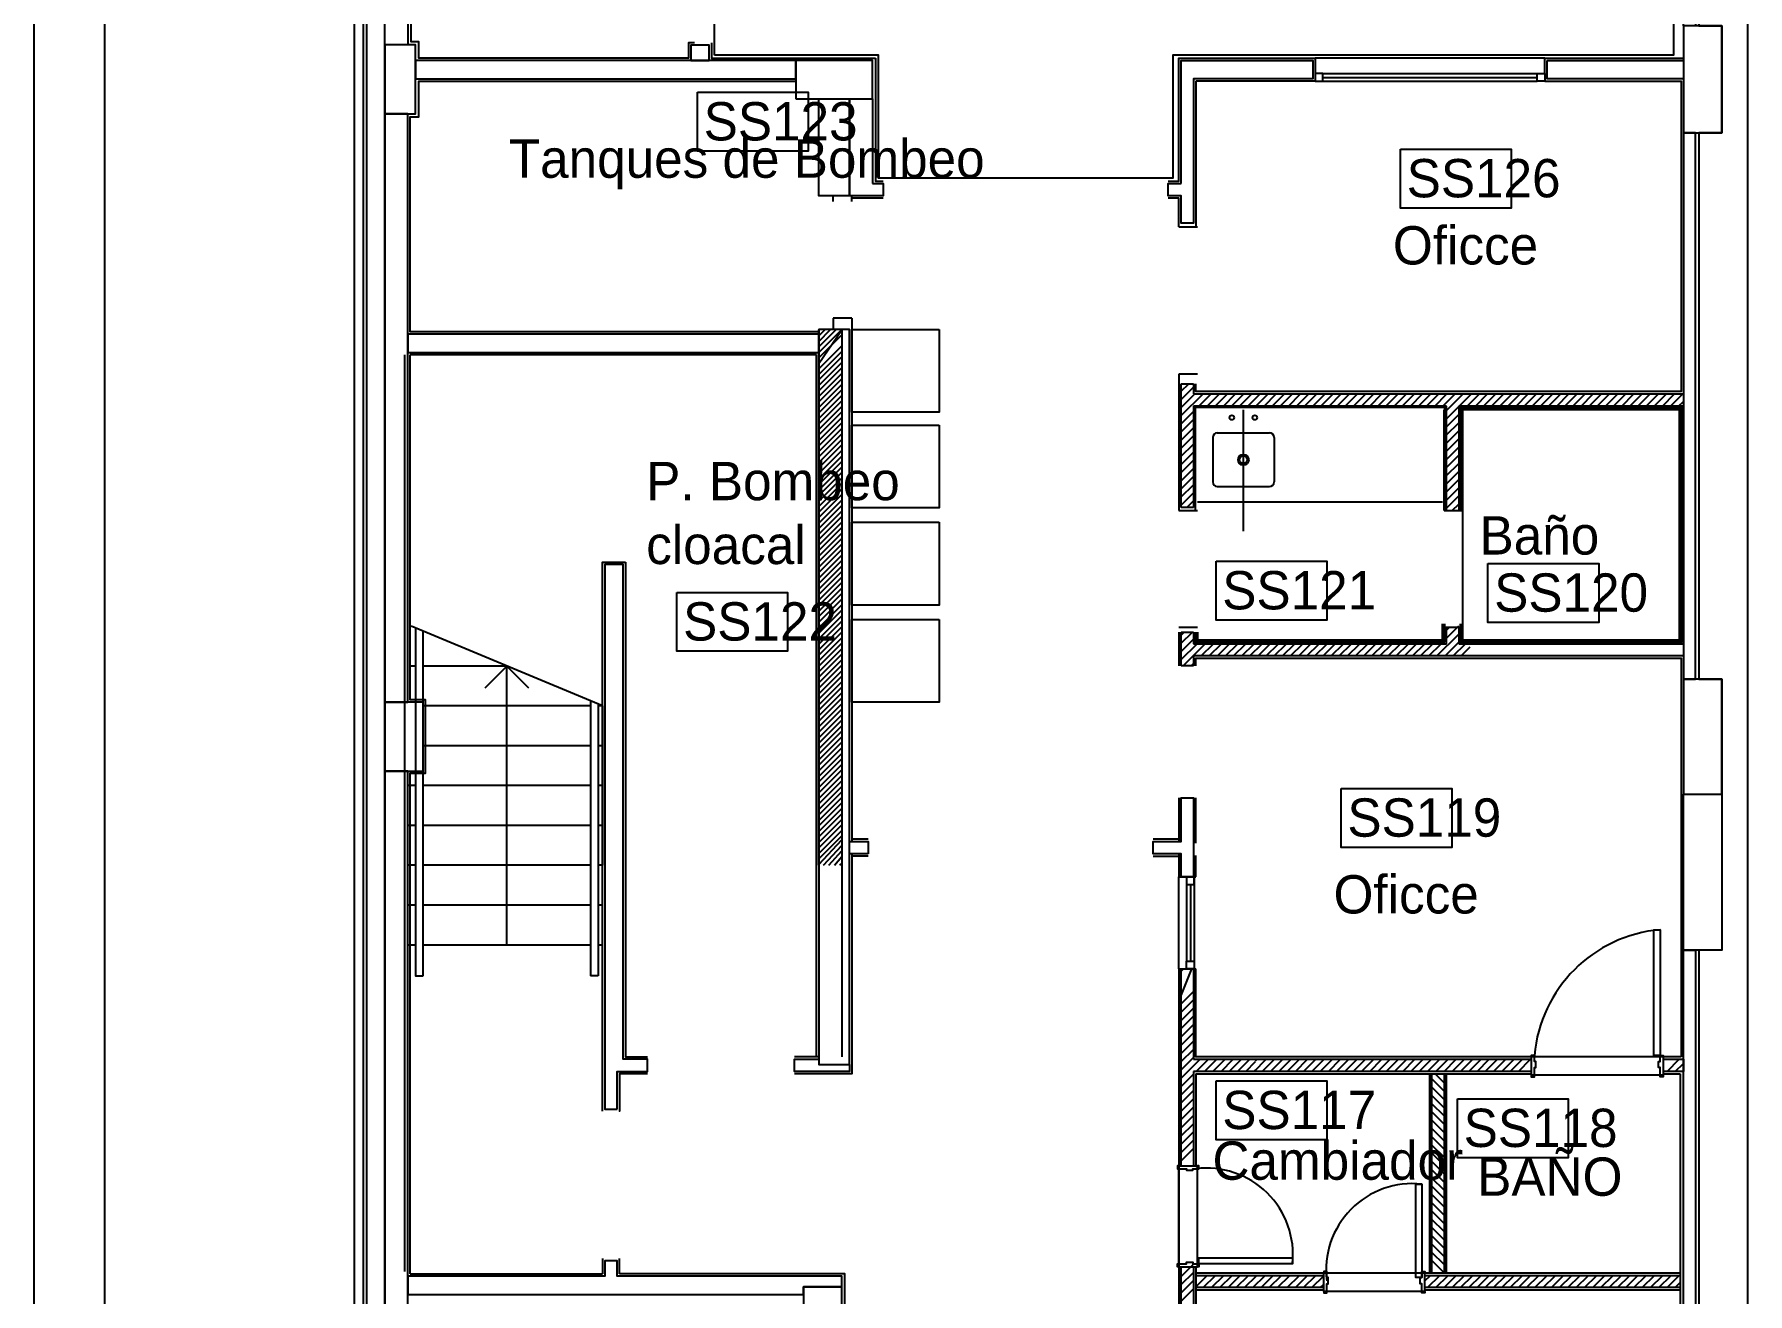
# Model space of a CAD drawing. Header units: millimetres. Extents: x 1473.7 to 1568.7, y 1808.4 to 1881.8.
# Drawn here: x 1477.13 to 1488.31, y 1865.73 to 1873.95 of the extents above; entities that cross this region are included whole.
import ezdxf

# ---------------------------------------------------------------- set-up
doc = ezdxf.new("R2010")
doc.units = ezdxf.units.MM
for name, color, linetype in [('0-COTAS AC', 3, 'CONTINUOUS'), ('0000-TEXTO', 7, 'CONTINUOUS'), ('10-CARP-HOJA-PUER', 4, 'CONTINUOUS'), ('10-CARP-MARC', 2, 'CONTINUOUS'), ('10-CARP-SLIA', 14, 'CONTINUOUS'), ('10-M-A-300', 7, 'CONTINUOUS'), ('AR - AZOTADO HIDROFUGO', 185, 'CONTINUOUS'), ('AR - CARPINTERIA 1', 1, 'CONTINUOUS'), ('AR - EQUIPA FIJO', 9, 'CONTINUOUS'), ('AR - EQUIPA MOVIL', 8, 'CONTINUOUS'), ('AR - HATCH LADRILLO HUECO', 8, 'CONTINUOUS'), ('AR - INST. SANITARIA', 2, 'CONTINUOUS'), ('AR - LADRILLO VISTO', 3, 'CONTINUOUS'), ('AR - REVESTIMIENTO', 21, 'CONTINUOUS'), ('AR - REVOQUE', 8, 'CONTINUOUS'), ('AR - TABIQUE LADRILLO HUECO', 4, 'CONTINUOUS'), ('AR - VISTA 1', 8, 'CONTINUOUS'), ('ES-COLUMNAS', 5, 'CONTINUOUS'), ('ES-TABIQUES', 5, 'CONTINUOUS'), ('ESTRUCTURA', 3, 'CONTINUOUS'), ('MURO', 7, 'CONTINUOUS'), ('TEXTO', 7, 'CONTINUOUS')]:
    doc.layers.add(name, color=color, linetype=linetype)

msp = doc.modelspace()

# ---------------------------------------------------------------- linework, layer by layer
at = {"layer": '0-COTAS AC', "color": 4}
msp.add_lwpolyline([(1485.021413, 1870.70411), (1485.021413, 1871.494133)], dxfattribs=at)
at = {"layer": '10-CARP-HOJA-PUER', "linetype": 'CONTINUOUS'}
for points in [[(1487.739893, 1867.283436), (1487.699893, 1867.283436), (1487.699893, 1868.103436), (1487.739893, 1868.103436), (1487.739893, 1867.283436)], [(1486.185468, 1865.833436), (1486.145468, 1865.833436), (1486.145468, 1866.443436), (1486.185468, 1866.443436), (1486.185468, 1865.833436)], [(1484.731413, 1865.923507), (1484.731413, 1865.963507), (1485.341413, 1865.963507), (1485.341413, 1865.923507), (1484.731413, 1865.923507)]]:
    msp.add_lwpolyline(points, dxfattribs=at)
at = {"layer": '10-CARP-MARC', "linetype": 'CONTINUOUS'}
for points in [[(1486.899893, 1867.153436), (1486.899893, 1867.143436), (1486.919893, 1867.143436), (1486.919893, 1867.203436), (1486.929893, 1867.203436), (1486.929893, 1867.243436), (1486.919893, 1867.243436), (1486.919893, 1867.283436), (1486.899893, 1867.283436), (1486.899893, 1867.273436)], [(1487.759893, 1867.153436), (1487.759893, 1867.143436), (1487.739893, 1867.143436), (1487.739893, 1867.203436), (1487.729893, 1867.203436), (1487.729893, 1867.243436), (1487.739893, 1867.243436), (1487.739893, 1867.283436), (1487.759893, 1867.283436), (1487.759893, 1867.273436)], [(1484.601413, 1866.563507), (1484.591413, 1866.563507), (1484.591413, 1866.543507), (1484.651413, 1866.543507), (1484.651413, 1866.533507), (1484.691413, 1866.533507), (1484.691413, 1866.543507), (1484.731413, 1866.543507), (1484.731413, 1866.563507), (1484.721413, 1866.563507)], [(1484.601413, 1865.903507), (1484.591413, 1865.903507), (1484.591413, 1865.923507), (1484.651413, 1865.923507), (1484.651413, 1865.933507), (1484.691413, 1865.933507), (1484.691413, 1865.923507), (1484.731413, 1865.923507), (1484.731413, 1865.903507), (1484.721413, 1865.903507)], [(1485.545468, 1865.743436), (1485.545468, 1865.733436), (1485.565468, 1865.733436), (1485.565468, 1865.793436), (1485.575468, 1865.793436), (1485.575468, 1865.833436), (1485.565468, 1865.833436), (1485.565468, 1865.873436), (1485.545468, 1865.873436), (1485.545468, 1865.863436)], [(1486.205468, 1865.743436), (1486.205468, 1865.733436), (1486.185468, 1865.733436), (1486.185468, 1865.793436), (1486.175468, 1865.793436), (1486.175468, 1865.833436), (1486.185468, 1865.833436), (1486.185468, 1865.873436), (1486.205468, 1865.873436), (1486.205468, 1865.863436)]]:
    msp.add_lwpolyline(points, dxfattribs=at)
at = {"layer": '10-CARP-SLIA', "linetype": 'CONTINUOUS'}
for p, q in [((1487.759893, 1867.273436), (1486.899893, 1867.273436)), ((1487.759893, 1867.153436), (1486.899893, 1867.153436)), ((1484.601413, 1865.903507), (1484.601413, 1866.563507)), ((1484.721413, 1865.903507), (1484.721413, 1866.563507)), ((1486.205468, 1865.863436), (1485.545468, 1865.863436)), ((1486.205468, 1865.743436), (1485.545468, 1865.743436))]:
    msp.add_line(p, q, dxfattribs=at)
for centre, radius, start, end in [((1487.818986, 1867.204342), 0.902566, 95.027376, 174.972624), ((1484.781516, 1865.98466), 0.563226, 353.766721, 97.149992), ((1486.124315, 1865.883539), 0.563226, 83.766721, 187.149992)]:
    msp.add_arc(centre, radius, start, end, dxfattribs=at)
at = {"layer": '10-M-A-300', "linetype": 'CONTINUOUS'}
msp.add_line((1482.401558, 1868.523436), (1482.401558, 1867.273436), dxfattribs=at)
at = {"layer": 'AR - AZOTADO HIDROFUGO', "linetype": 'CONTINUOUS'}
for points in [[(1486.336413, 1870.83775), (1486.336413, 1871.509133), (1484.706413, 1871.509133), (1484.706413, 1870.83775)], [(1486.501413, 1869.979133), (1487.881559, 1869.979133), (1487.881559, 1871.509133), (1486.436413, 1871.509133), (1486.436413, 1870.83775)], [(1486.336413, 1869.979133), (1486.336413, 1870.09775)], [(1486.436413, 1870.09775), (1486.436413, 1869.979133), (1486.501413, 1869.979133)]]:
    msp.add_lwpolyline(points, dxfattribs=at)
at = {"layer": 'AR - CARPINTERIA 1', "linetype": 'CONTINUOUS'}
for points in [[(1485.488986, 1873.638528), (1485.538986, 1873.638528), (1485.538986, 1873.688528), (1485.488986, 1873.688528)], [(1486.988986, 1873.638528), (1486.938986, 1873.638528), (1486.938986, 1873.688528), (1486.988986, 1873.688528)], [(1484.651413, 1868.448087), (1484.651413, 1868.398087), (1484.701413, 1868.398087), (1484.701413, 1868.448087)], [(1484.651413, 1867.848087), (1484.651413, 1867.898087), (1484.701413, 1867.898087), (1484.701413, 1867.848087)]]:
    msp.add_lwpolyline(points, close=True, dxfattribs=at)
for points in [[(1485.538986, 1873.688528), (1486.938986, 1873.688528)], [(1485.538986, 1873.663528), (1486.938986, 1873.663528)], [(1485.538986, 1873.638528), (1486.938986, 1873.638528)], [(1484.651413, 1868.448087), (1484.651413, 1867.898087)], [(1484.676413, 1868.398087), (1484.676413, 1867.898087)], [(1484.701413, 1868.448087), (1484.701413, 1867.898087)]]:
    msp.add_lwpolyline(points, dxfattribs=at)
at = {"layer": 'AR - EQUIPA FIJO'}
for centre, start, end in [((1485.191413, 1871.314133), 0, 90), ((1484.851413, 1871.024133), 180, 270)]:
    msp.add_arc(centre, 0.03, start, end, dxfattribs=at)
at = {"layer": 'AR - EQUIPA MOVIL'}
for points in [[(1483.037506, 1872.01996), (1483.037506, 1871.478887), (1482.466559, 1871.478887), (1482.466559, 1872.01996)], [(1483.037506, 1871.39561), (1483.037506, 1870.854537), (1482.466559, 1870.854537), (1482.466559, 1871.39561)], [(1483.037506, 1870.761788), (1483.037506, 1870.220715), (1482.466559, 1870.220715), (1482.466559, 1870.761788)], [(1483.037506, 1870.127963), (1483.037506, 1869.58689), (1482.466559, 1869.58689), (1482.466559, 1870.127963)]]:
    msp.add_lwpolyline(points, close=True, dxfattribs=at)
at = {"layer": 'AR - HATCH LADRILLO HUECO', "linetype": 'CONTINUOUS'}
for p, q in [((1484.616413, 1871.615955), (1484.664591, 1871.664133)), ((1484.616413, 1871.562922), (1484.696413, 1871.642922)), ((1484.616413, 1871.509889), (1484.705657, 1871.599133)), ((1484.616413, 1871.456856), (1484.75869, 1871.599133)), ((1484.731724, 1871.519133), (1484.811724, 1871.599133)), ((1484.784757, 1871.519133), (1484.864757, 1871.599133)), ((1484.83779, 1871.519133), (1484.91779, 1871.599133)), ((1484.890823, 1871.519133), (1484.970823, 1871.599133)), ((1484.943856, 1871.519133), (1485.023856, 1871.599133)), ((1484.996889, 1871.519133), (1485.076889, 1871.599133)), ((1485.049922, 1871.519133), (1485.129922, 1871.599133)), ((1485.102955, 1871.519133), (1485.182955, 1871.599133)), ((1485.155988, 1871.519133), (1485.235988, 1871.599133)), ((1485.209021, 1871.519133), (1485.289021, 1871.599133)), ((1485.262054, 1871.519133), (1485.342054, 1871.599133)), ((1485.315087, 1871.519133), (1485.395087, 1871.599133)), ((1485.36812, 1871.519133), (1485.44812, 1871.599133)), ((1485.421153, 1871.519133), (1485.501153, 1871.599133)), ((1485.474186, 1871.519133), (1485.554186, 1871.599133)), ((1485.527219, 1871.519133), (1485.607219, 1871.599133)), ((1485.580252, 1871.519133), (1485.660252, 1871.599133)), ((1485.633285, 1871.519133), (1485.713285, 1871.599133)), ((1485.686318, 1871.519133), (1485.766318, 1871.599133)), ((1485.739351, 1871.519133), (1485.819351, 1871.599133)), ((1485.792384, 1871.519133), (1485.872384, 1871.599133)), ((1485.845417, 1871.519133), (1485.925417, 1871.599133)), ((1485.89845, 1871.519133), (1485.97845, 1871.599133)), ((1485.951483, 1871.519133), (1486.031483, 1871.599133)), ((1486.004516, 1871.519133), (1486.084516, 1871.599133)), ((1486.057549, 1871.519133), (1486.137549, 1871.599133)), ((1486.110582, 1871.519133), (1486.190582, 1871.599133)), ((1486.163615, 1871.519133), (1486.243615, 1871.599133)), ((1486.216648, 1871.519133), (1486.296648, 1871.599133)), ((1486.269681, 1871.519133), (1486.349681, 1871.599133)), ((1486.322714, 1871.519133), (1486.402714, 1871.599133)), ((1486.346413, 1871.489799), (1486.455747, 1871.599133)), ((1486.42878, 1871.519133), (1486.50878, 1871.599133)), ((1486.481813, 1871.519133), (1486.561813, 1871.599133)), ((1486.534846, 1871.519133), (1486.614846, 1871.599133)), ((1486.587879, 1871.519133), (1486.667879, 1871.599133)), ((1486.640912, 1871.519133), (1486.720912, 1871.599133)), ((1486.693945, 1871.519133), (1486.773945, 1871.599133)), ((1486.746978, 1871.519133), (1486.826978, 1871.599133)), ((1486.800011, 1871.519133), (1486.880011, 1871.599133)), ((1486.853044, 1871.519133), (1486.933044, 1871.599133)), ((1486.906077, 1871.519133), (1486.986077, 1871.599133)), ((1486.95911, 1871.519133), (1487.03911, 1871.599133)), ((1487.012143, 1871.519133), (1487.092143, 1871.599133)), ((1487.065176, 1871.519133), (1487.145176, 1871.599133)), ((1487.118209, 1871.519133), (1487.198209, 1871.599133)), ((1487.171242, 1871.519133), (1487.251242, 1871.599133)), ((1487.224275, 1871.519133), (1487.304275, 1871.599133)), ((1487.277308, 1871.519133), (1487.357308, 1871.599133)), ((1487.330341, 1871.519133), (1487.410341, 1871.599133)), ((1487.383374, 1871.519133), (1487.463374, 1871.599133)), ((1487.436407, 1871.519133), (1487.516407, 1871.599133)), ((1487.48944, 1871.519133), (1487.56944, 1871.599133)), ((1487.542473, 1871.519133), (1487.622473, 1871.599133)), ((1487.595506, 1871.519133), (1487.675506, 1871.599133)), ((1487.648539, 1871.519133), (1487.728539, 1871.599133)), ((1487.701572, 1871.519133), (1487.781572, 1871.599133)), ((1487.754605, 1871.519133), (1487.834605, 1871.599133)), ((1487.807638, 1871.519133), (1487.887638, 1871.599133)), ((1484.616413, 1871.403823), (1484.696413, 1871.483823)), ((1486.346413, 1871.436766), (1486.426413, 1871.516766)), ((1487.860671, 1871.519133), (1487.891559, 1871.550021)), ((1484.616413, 1871.35079), (1484.696413, 1871.43079)), ((1484.616413, 1871.297757), (1484.696413, 1871.377757)), ((1486.346413, 1871.383733), (1486.426413, 1871.463733)), ((1486.346413, 1871.3307), (1486.426413, 1871.4107)), ((1484.616413, 1871.244724), (1484.696413, 1871.324724)), ((1484.616413, 1871.191691), (1484.696413, 1871.271691)), ((1486.346413, 1871.277667), (1486.426413, 1871.357667)), ((1486.346413, 1871.224634), (1486.426413, 1871.304634)), ((1486.346413, 1871.171601), (1486.426413, 1871.251601)), ((1484.616413, 1871.138658), (1484.696413, 1871.218658)), ((1484.616413, 1871.085625), (1484.696413, 1871.165625)), ((1486.346413, 1871.118568), (1486.426413, 1871.198568)), ((1486.346413, 1871.065535), (1486.426413, 1871.145535)), ((1484.616413, 1871.032592), (1484.696413, 1871.112592)), ((1484.616413, 1870.979558), (1484.696413, 1871.059558)), ((1486.346413, 1871.012502), (1486.426413, 1871.092502)), ((1486.346413, 1870.959469), (1486.426413, 1871.039469)), ((1484.616413, 1870.926525), (1484.696413, 1871.006525)), ((1484.616413, 1870.873492), (1484.696413, 1870.953492)), ((1486.346413, 1870.906436), (1486.426413, 1870.986436)), ((1486.346413, 1870.853403), (1486.426413, 1870.933403)), ((1484.65274, 1870.856787), (1484.696413, 1870.900459)), ((1486.383793, 1870.83775), (1486.426413, 1870.88037)), ((1484.616413, 1870.024964), (1484.635582, 1870.044133)), ((1484.616413, 1869.971931), (1484.688615, 1870.044133)), ((1486.283704, 1869.889133), (1486.426413, 1870.031842)), ((1486.346413, 1870.004875), (1486.426413, 1870.084875)), ((1486.346413, 1870.057908), (1486.366255, 1870.07775)), ((1484.616413, 1869.918898), (1484.696413, 1869.998898)), ((1484.616413, 1869.865865), (1484.719681, 1869.969133)), ((1484.627714, 1869.824133), (1484.772714, 1869.969133)), ((1484.745747, 1869.889133), (1484.825747, 1869.969133)), ((1484.79878, 1869.889133), (1484.87878, 1869.969133)), ((1484.851813, 1869.889133), (1484.931813, 1869.969133)), ((1484.904846, 1869.889133), (1484.984846, 1869.969133)), ((1484.957879, 1869.889133), (1485.037879, 1869.969133)), ((1485.010912, 1869.889133), (1485.090912, 1869.969133)), ((1485.063945, 1869.889133), (1485.143945, 1869.969133)), ((1485.116978, 1869.889133), (1485.196978, 1869.969133)), ((1485.170011, 1869.889133), (1485.250011, 1869.969133)), ((1485.223044, 1869.889133), (1485.303044, 1869.969133)), ((1485.276077, 1869.889133), (1485.356077, 1869.969133)), ((1485.32911, 1869.889133), (1485.40911, 1869.969133)), ((1485.382143, 1869.889133), (1485.462143, 1869.969133)), ((1485.435176, 1869.889133), (1485.515176, 1869.969133)), ((1485.488209, 1869.889133), (1485.568209, 1869.969133)), ((1485.541242, 1869.889133), (1485.621242, 1869.969133)), ((1485.594275, 1869.889133), (1485.674275, 1869.969133)), ((1485.647308, 1869.889133), (1485.727308, 1869.969133)), ((1485.700341, 1869.889133), (1485.780341, 1869.969133)), ((1485.753374, 1869.889133), (1485.833374, 1869.969133)), ((1485.806407, 1869.889133), (1485.886407, 1869.969133)), ((1485.85944, 1869.889133), (1485.93944, 1869.969133)), ((1485.912473, 1869.889133), (1485.992473, 1869.969133)), ((1485.965506, 1869.889133), (1486.045506, 1869.969133)), ((1486.018539, 1869.889133), (1486.098539, 1869.969133)), ((1486.071572, 1869.889133), (1486.151572, 1869.969133)), ((1486.124605, 1869.889133), (1486.204605, 1869.969133)), ((1486.177638, 1869.889133), (1486.257638, 1869.969133)), ((1486.230671, 1869.889133), (1486.310671, 1869.969133)), ((1486.336737, 1869.889133), (1486.426413, 1869.978809)), ((1486.38977, 1869.889133), (1486.46977, 1869.969133)), ((1486.442803, 1869.889133), (1486.501413, 1869.947743)), ((1484.680747, 1869.824133), (1484.696413, 1869.839799)), ((1486.495836, 1869.889133), (1486.501413, 1869.89471)), ((1484.616413, 1867.832574), (1484.631925, 1867.848087)), ((1484.616413, 1867.673693), (1484.685807, 1867.848087)), ((1484.616413, 1867.619811), (1484.696413, 1867.699811)), ((1484.616413, 1867.56593), (1484.696413, 1867.64593)), ((1484.616413, 1867.512048), (1484.696413, 1867.592048)), ((1484.616413, 1867.458167), (1484.696413, 1867.538167)), ((1484.616413, 1867.404285), (1484.696413, 1867.484285)), ((1484.616413, 1867.350404), (1484.696413, 1867.430404)), ((1484.616413, 1867.296522), (1484.696413, 1867.376522)), ((1484.616413, 1867.242641), (1484.696413, 1867.322641)), ((1484.616413, 1867.188759), (1484.696413, 1867.268759)), ((1484.616413, 1867.134878), (1484.739971, 1867.258436)), ((1484.713853, 1867.178436), (1484.793853, 1867.258436)), ((1484.767734, 1867.178436), (1484.847734, 1867.258436)), ((1484.821616, 1867.178436), (1484.901616, 1867.258436)), ((1484.875497, 1867.178436), (1484.955497, 1867.258436)), ((1484.929379, 1867.178436), (1485.009379, 1867.258436)), ((1484.98326, 1867.178436), (1485.06326, 1867.258436)), ((1485.037142, 1867.178436), (1485.101413, 1867.242707)), ((1485.091023, 1867.178436), (1485.171023, 1867.258436)), ((1485.101413, 1867.248365), (1485.111483, 1867.258436)), ((1485.144905, 1867.178436), (1485.224905, 1867.258436)), ((1485.198786, 1867.178436), (1485.278786, 1867.258436)), ((1485.252668, 1867.178436), (1485.332668, 1867.258436)), ((1485.30655, 1867.178436), (1485.38655, 1867.258436)), ((1485.360431, 1867.178436), (1485.440431, 1867.258436)), ((1485.414313, 1867.178436), (1485.494313, 1867.258436)), ((1485.468194, 1867.178436), (1485.548194, 1867.258436)), ((1485.522076, 1867.178436), (1485.602076, 1867.258436)), ((1485.575957, 1867.178436), (1485.655957, 1867.258436)), ((1485.629839, 1867.178436), (1485.709839, 1867.258436)), ((1485.68372, 1867.178436), (1485.76372, 1867.258436)), ((1485.737602, 1867.178436), (1485.817602, 1867.258436)), ((1485.791483, 1867.178436), (1485.871483, 1867.258436)), ((1485.845365, 1867.178436), (1485.925365, 1867.258436)), ((1485.899246, 1867.178436), (1485.979246, 1867.258436)), ((1485.953128, 1867.178436), (1486.033128, 1867.258436)), ((1486.00701, 1867.178436), (1486.08701, 1867.258436)), ((1486.060891, 1867.178436), (1486.140891, 1867.258436)), ((1486.114773, 1867.178436), (1486.194773, 1867.258436)), ((1486.168654, 1867.178436), (1486.248654, 1867.258436)), ((1486.222536, 1867.178436), (1486.302536, 1867.258436)), ((1486.276417, 1867.178436), (1486.356417, 1867.258436)), ((1486.330299, 1867.178436), (1486.410299, 1867.258436)), ((1486.38418, 1867.178436), (1486.46418, 1867.258436)), ((1486.438062, 1867.178436), (1486.518062, 1867.258436)), ((1486.491943, 1867.178436), (1486.571943, 1867.258436)), ((1486.545825, 1867.178436), (1486.625825, 1867.258436)), ((1486.599706, 1867.178436), (1486.679706, 1867.258436)), ((1486.653588, 1867.178436), (1486.733588, 1867.258436)), ((1486.70747, 1867.178436), (1486.78747, 1867.258436)), ((1486.761351, 1867.178436), (1486.841351, 1867.258436)), ((1486.815233, 1867.178436), (1486.895233, 1867.258436)), ((1487.7851, 1867.178436), (1487.8651, 1867.258436)), ((1487.838982, 1867.178436), (1487.891559, 1867.231013)), ((1484.616413, 1867.080996), (1484.696413, 1867.160996)), ((1485.091023, 1867.178436), (1485.101413, 1867.188825)), ((1486.331486, 1867.049676), (1486.251486, 1867.129676)), ((1486.331486, 1867.103557), (1486.271607, 1867.163436)), ((1484.616413, 1867.027114), (1484.696413, 1867.107114)), ((1484.616413, 1866.973233), (1484.696413, 1867.053233)), ((1486.331486, 1866.995794), (1486.251486, 1867.075794)), ((1486.331486, 1866.941913), (1486.251486, 1867.021913)), ((1484.616413, 1866.919351), (1484.696413, 1866.999351)), ((1484.616413, 1866.86547), (1484.696413, 1866.94547)), ((1484.616413, 1866.811588), (1484.696413, 1866.891588)), ((1486.331486, 1866.888031), (1486.251486, 1866.968031)), ((1486.331486, 1866.83415), (1486.251486, 1866.91415)), ((1484.616413, 1866.757707), (1484.696413, 1866.837707)), ((1484.616413, 1866.703825), (1484.696413, 1866.783825)), ((1486.331486, 1866.780268), (1486.251486, 1866.860268)), ((1486.331486, 1866.726386), (1486.251486, 1866.806386)), ((1484.616413, 1866.649944), (1484.696413, 1866.729944)), ((1484.616413, 1866.596062), (1484.696413, 1866.676062)), ((1486.331486, 1866.672505), (1486.251486, 1866.752505)), ((1486.331486, 1866.618623), (1486.251486, 1866.698623)), ((1486.331486, 1866.564742), (1486.251486, 1866.644742)), ((1486.331486, 1866.51086), (1486.251486, 1866.59086)), ((1486.331486, 1866.456979), (1486.251486, 1866.536979)), ((1486.331486, 1866.403097), (1486.251486, 1866.483097)), ((1486.331486, 1866.349216), (1486.251486, 1866.429216)), ((1486.331486, 1866.295334), (1486.251486, 1866.375334)), ((1486.331486, 1866.241453), (1486.251486, 1866.321453)), ((1486.331486, 1866.187571), (1486.251486, 1866.267571)), ((1486.331486, 1866.13369), (1486.251486, 1866.21369)), ((1486.331486, 1866.079808), (1486.251486, 1866.159808)), ((1486.331486, 1866.025927), (1486.251486, 1866.105927)), ((1486.331486, 1865.972045), (1486.251486, 1866.052045)), ((1486.331486, 1865.918163), (1486.251486, 1865.998163)), ((1484.616413, 1865.841721), (1484.696413, 1865.921721)), ((1486.331486, 1865.864282), (1486.251486, 1865.944282)), ((1484.616413, 1865.787839), (1484.696413, 1865.867839)), ((1484.616413, 1865.733958), (1484.696413, 1865.813958)), ((1484.711413, 1865.774205), (1484.785643, 1865.848436)), ((1484.759525, 1865.768436), (1484.839525, 1865.848436)), ((1484.813406, 1865.768436), (1484.893406, 1865.848436)), ((1484.867288, 1865.768436), (1484.947288, 1865.848436)), ((1484.921169, 1865.768436), (1485.001169, 1865.848436)), ((1484.975051, 1865.768436), (1485.055051, 1865.848436)), ((1485.028933, 1865.768436), (1485.108933, 1865.848436)), ((1485.082814, 1865.768436), (1485.162814, 1865.848436)), ((1485.136696, 1865.768436), (1485.216696, 1865.848436)), ((1485.190577, 1865.768436), (1485.270577, 1865.848436)), ((1485.244459, 1865.768436), (1485.324459, 1865.848436)), ((1485.30655, 1865.768436), (1485.38655, 1865.848436)), ((1485.360431, 1865.768436), (1485.440431, 1865.848436)), ((1485.414313, 1865.768436), (1485.494313, 1865.848436)), ((1485.468194, 1865.768436), (1485.545468, 1865.84571)), ((1485.522076, 1865.768436), (1485.545468, 1865.791828)), ((1486.205468, 1865.812801), (1486.241103, 1865.848436)), ((1486.222536, 1865.768436), (1486.302536, 1865.848436)), ((1486.276417, 1865.768436), (1486.356417, 1865.848436)), ((1486.330299, 1865.768436), (1486.410299, 1865.848436)), ((1486.38418, 1865.768436), (1486.46418, 1865.848436)), ((1486.438062, 1865.768436), (1486.518062, 1865.848436)), ((1486.491943, 1865.768436), (1486.571943, 1865.848436)), ((1486.545825, 1865.768436), (1486.625825, 1865.848436)), ((1486.599706, 1865.768436), (1486.679706, 1865.848436)), ((1486.653588, 1865.768436), (1486.733588, 1865.848436)), ((1486.70747, 1865.768436), (1486.78747, 1865.848436)), ((1486.761351, 1865.768436), (1486.841351, 1865.848436)), ((1486.815233, 1865.768436), (1486.895233, 1865.848436)), ((1486.869114, 1865.768436), (1486.949114, 1865.848436)), ((1486.922996, 1865.768436), (1487.002996, 1865.848436)), ((1486.976877, 1865.768436), (1487.056877, 1865.848436)), ((1487.030759, 1865.768436), (1487.110759, 1865.848436)), ((1487.08464, 1865.768436), (1487.16464, 1865.848436)), ((1487.138522, 1865.768436), (1487.218522, 1865.848436)), ((1487.192403, 1865.768436), (1487.272403, 1865.848436)), ((1487.246285, 1865.768436), (1487.326285, 1865.848436)), ((1487.300166, 1865.768436), (1487.380166, 1865.848436)), ((1487.354048, 1865.768436), (1487.434048, 1865.848436)), ((1487.407929, 1865.768436), (1487.487929, 1865.848436)), ((1487.461811, 1865.768436), (1487.541811, 1865.848436)), ((1487.515693, 1865.768436), (1487.595693, 1865.848436)), ((1487.569574, 1865.768436), (1487.649574, 1865.848436)), ((1487.623456, 1865.768436), (1487.703456, 1865.848436)), ((1487.677337, 1865.768436), (1487.757337, 1865.848436)), ((1487.731219, 1865.768436), (1487.811219, 1865.848436)), ((1487.7851, 1865.768436), (1487.8651, 1865.848436)), ((1487.838982, 1865.768436), (1487.871559, 1865.801013)), ((1484.616413, 1865.680076), (1484.696413, 1865.760076))]:
    msp.add_line(p, q, dxfattribs=at)
at = {"layer": 'AR - INST. SANITARIA', "linetype": 'CONTINUOUS'}
for p, q in [((1484.821413, 1871.314133), (1484.821413, 1871.024133)), ((1484.851413, 1871.344133), (1485.191413, 1871.344133)), ((1485.221413, 1871.314133), (1485.221413, 1871.024133)), ((1484.851413, 1870.994133), (1485.191413, 1870.994133))]:
    msp.add_line(p, q, dxfattribs=at)
msp.add_lwpolyline([(1484.721413, 1870.894133), (1486.321413, 1870.894133)], dxfattribs=at)
for centre, radius in [((1484.946413, 1871.444235), 0.015), ((1485.096413, 1871.444235), 0.015), ((1485.021413, 1871.169133), 0.035), ((1485.021413, 1871.169133), 0.025)]:
    msp.add_circle(centre, radius, dxfattribs=at)
for centre, start, end in [((1484.851413, 1871.314133), 90, 180), ((1485.191413, 1871.024133), 270, 0)]:
    msp.add_arc(centre, 0.03, start, end, dxfattribs=at)
at = {"layer": 'AR - LADRILLO VISTO', "linetype": 'CONTINUOUS'}
for points in [[(1488.311559, 1847.583528), (1488.311559, 1879.063528), (1479.221559, 1879.063528), (1479.221559, 1878.763528), (1487.991559, 1878.763528)], [(1487.991559, 1878.763528), (1487.991559, 1874.000983), (1488.141559, 1874.000983), (1488.141559, 1873.300983), (1487.991559, 1873.300983), (1487.991559, 1869.738483), (1488.141559, 1869.738483), (1488.141559, 1867.969327), (1487.991559, 1867.969327), (1487.991559, 1865.487667), (1488.141559, 1865.487667), (1488.141559, 1864.787667), (1487.991559, 1864.787667), (1487.991559, 1861.836301), (1488.141559, 1861.836301), (1488.141559, 1861.186301), (1487.991559, 1861.186301), (1487.991559, 1857.286075)]]:
    msp.add_lwpolyline(points, dxfattribs=at)
for points in [[(1479.221559, 1847.583528), (1479.281559, 1847.583528), (1479.281559, 1878.763528), (1479.221559, 1878.763528)], [(1479.301559, 1847.583528), (1479.421559, 1847.583528), (1479.421559, 1878.763528), (1479.301559, 1878.763528)]]:
    msp.add_lwpolyline(points, close=True, dxfattribs=at)
at = {"layer": 'AR - REVESTIMIENTO', "linetype": 'CONTINUOUS'}
for points in [[(1486.501413, 1869.994133), (1487.866559, 1869.994133), (1487.866559, 1871.494133), (1486.451413, 1871.494133), (1486.451413, 1869.994133), (1486.501413, 1869.994133)], [(1486.321413, 1869.994133), (1486.321413, 1870.09775)]]:
    msp.add_lwpolyline(points, dxfattribs=at)
at = {"layer": 'AR - REVOQUE', "linetype": 'CONTINUOUS'}
for p, q in [((1484.711413, 1873.638528), (1484.711413, 1872.687879)), ((1482.346559, 1872.85299), (1482.346559, 1872.891087)), ((1482.466559, 1872.85299), (1482.466559, 1872.891087)), ((1484.601413, 1872.687879), (1484.721413, 1872.687879)), ((1482.466559, 1872.09299), (1482.346559, 1872.09299)), ((1482.346559, 1872.09299), (1482.346559, 1872.01996)), ((1484.721413, 1871.727879), (1484.601413, 1871.727879)), ((1484.601413, 1871.727879), (1484.601413, 1871.654849)), ((1486.331413, 1870.83775), (1486.331413, 1871.494133)), ((1484.601413, 1870.83775), (1484.721413, 1870.83775)), ((1486.331413, 1870.83775), (1486.451413, 1870.83775)), ((1484.601413, 1870.07775), (1484.721413, 1870.07775)), ((1486.331413, 1870.07775), (1486.451413, 1870.07775)), ((1484.601413, 1868.448087), (1484.711413, 1868.448087)), ((1484.601413, 1867.848087), (1484.601413, 1864.908905)), ((1484.601413, 1867.848087), (1484.711413, 1867.848087)), ((1486.899893, 1867.273436), (1485.926413, 1867.273436)), ((1486.899893, 1867.273436), (1486.899893, 1867.163436)), ((1487.876559, 1867.273436), (1487.759893, 1867.273436)), ((1487.759893, 1867.273436), (1487.759893, 1867.163436)), ((1484.711413, 1867.163436), (1484.711413, 1866.563507)), ((1485.101413, 1867.163436), (1486.899893, 1867.163436)), ((1486.236486, 1867.163436), (1486.236486, 1865.863436)), ((1486.346486, 1865.863436), (1486.346486, 1867.163436)), ((1487.759893, 1867.163436), (1487.871559, 1867.163436)), ((1487.871559, 1867.163436), (1487.871559, 1861.653416)), ((1484.601413, 1866.563507), (1484.721413, 1866.563507)), ((1484.601413, 1865.903507), (1484.721413, 1865.903507)), ((1484.711413, 1865.903507), (1484.711413, 1864.908905)), ((1485.545468, 1865.743436), (1485.545468, 1865.863436)), ((1487.871559, 1865.863436), (1486.205468, 1865.863436)), ((1486.205468, 1865.743436), (1486.205468, 1865.863436)), ((1484.711413, 1865.753436), (1485.545468, 1865.753436)), ((1486.205468, 1865.753436), (1487.871559, 1865.753436))]:
    msp.add_line(p, q, dxfattribs=at)
for points in [[(1481.441413, 1873.888528), (1481.401413, 1873.888528), (1481.401413, 1873.788528), (1479.641559, 1873.788528), (1479.641559, 1873.895983), (1479.591559, 1873.895983), (1479.591559, 1878.663528)], [(1481.551413, 1873.888528), (1481.551413, 1873.788528), (1482.621559, 1873.788528)], [(1482.621559, 1873.788528), (1482.621559, 1872.986087), (1482.671559, 1872.986087)], [(1484.531559, 1872.986087), (1484.601413, 1872.986087), (1484.601413, 1873.788528), (1485.488986, 1873.788528), (1485.488986, 1873.688528)], [(1482.251558, 1872.003436), (1479.586559, 1872.003436), (1479.586559, 1873.405983), (1479.641559, 1873.405983), (1479.641559, 1873.638528), (1482.101559, 1873.638528)], [(1485.488986, 1873.638528), (1485.488986, 1873.638528), (1484.711413, 1873.638528)], [(1486.988986, 1873.638528), (1487.876559, 1873.638528), (1487.876559, 1871.614133), (1484.711413, 1871.614133), (1484.711413, 1871.664133)], [(1482.671559, 1872.876087), (1482.466559, 1872.876087)], [(1484.601413, 1872.687879), (1484.601413, 1872.876087), (1484.531559, 1872.876087)], [(1482.466559, 1872.09299), (1482.466559, 1868.678087)], [(1479.586559, 1865.858436), (1479.586559, 1869.123483), (1479.686559, 1869.123483), (1479.686559, 1869.603483), (1479.586559, 1869.603483), (1479.586559, 1871.853436)], [(1482.236559, 1871.853436), (1479.586559, 1871.853436)], [(1482.236559, 1867.273436), (1482.236559, 1871.853436)], [(1484.601413, 1871.664133), (1484.601413, 1870.83775)], [(1486.501413, 1869.989133), (1487.871559, 1869.989133), (1487.871559, 1871.499133), (1486.446413, 1871.499133), (1486.446413, 1870.83775)], [(1480.841558, 1866.918436), (1480.841558, 1870.500736), (1480.991558, 1870.500736)], [(1480.991558, 1870.500736), (1480.991558, 1867.273436), (1481.134058, 1867.273436)], [(1484.601413, 1870.044133), (1484.601413, 1869.824133)], [(1484.706413, 1870.044133), (1484.706413, 1869.979133), (1486.336413, 1869.979133)], [(1484.716413, 1870.044133), (1484.716413, 1869.989133), (1486.326413, 1869.989133)], [(1484.721413, 1870.044133), (1484.721413, 1869.994133), (1486.321413, 1869.994133)], [(1486.326413, 1869.989133), (1486.326413, 1870.09775)], [(1486.446413, 1870.09775), (1486.446413, 1869.989133), (1486.501413, 1869.989133)], [(1484.711413, 1869.824133), (1484.711413, 1869.874133), (1486.501413, 1869.874133)], [(1486.501413, 1869.874133), (1487.876559, 1869.874133), (1487.876559, 1867.273436)], [(1484.601413, 1868.964133), (1484.601413, 1868.678087)], [(1484.711413, 1868.668087), (1484.711413, 1868.964133)], [(1482.572845, 1868.693087), (1482.466559, 1868.693087)], [(1484.601413, 1868.693087), (1484.432845, 1868.693087)], [(1482.466559, 1868.598087), (1482.466559, 1867.163436), (1482.094058, 1867.163436)], [(1482.572845, 1868.583087), (1482.466559, 1868.583087)], [(1484.432845, 1868.583087), (1484.616413, 1868.583087)], [(1484.601413, 1868.598087), (1484.601413, 1868.448087)], [(1484.711413, 1868.448087), (1484.711413, 1868.588087)], [(1485.101413, 1867.273436), (1484.711413, 1867.273436), (1484.711413, 1867.848087)], [(1482.251559, 1867.273436), (1482.094058, 1867.273436)], [(1485.926413, 1867.273436), (1485.101413, 1867.273436)], [(1481.134058, 1867.163436), (1480.951558, 1867.163436), (1480.951558, 1866.918436), (1480.951558, 1866.918436)], [(1484.711413, 1867.163436), (1485.101413, 1867.163436)], [(1480.841558, 1865.958436), (1480.841558, 1865.858436)], [(1480.951558, 1865.858436), (1480.951558, 1865.958436), (1480.951558, 1865.958436)], [(1479.586559, 1865.858436), (1480.841558, 1865.858436)], [(1482.281559, 1864.830638), (1482.281559, 1864.810638), (1482.421559, 1864.810638), (1482.421559, 1865.858436), (1480.951558, 1865.858436)], [(1485.545468, 1865.863436), (1484.711413, 1865.863436)]]:
    msp.add_lwpolyline(points, dxfattribs=at)
at = {"layer": 'AR - TABIQUE LADRILLO HUECO', "linetype": 'CONTINUOUS'}
for p, q in [((1484.616413, 1870.856787), (1484.616413, 1871.664133)), ((1484.616413, 1871.664133), (1484.696413, 1871.664133)), ((1484.696413, 1871.664133), (1484.696413, 1871.599133)), ((1484.696413, 1871.599133), (1487.891559, 1871.599133)), ((1487.891559, 1871.599133), (1487.891559, 1871.519133)), ((1486.346413, 1871.519133), (1484.696413, 1871.519133)), ((1484.696413, 1871.519133), (1484.696413, 1870.856787)), ((1486.346413, 1870.83775), (1486.346413, 1871.519133)), ((1487.891559, 1871.519133), (1486.426413, 1871.519133)), ((1486.426413, 1871.519133), (1486.426413, 1870.83775)), ((1484.696413, 1870.856787), (1484.616413, 1870.856787)), ((1484.616413, 1869.824133), (1484.616413, 1870.044133)), ((1484.616413, 1870.044133), (1484.696413, 1870.044133)), ((1484.696413, 1870.044133), (1484.696413, 1869.969133)), ((1486.346413, 1869.969133), (1486.346413, 1870.07775)), ((1486.426413, 1870.07775), (1486.426413, 1869.969133)), ((1484.696413, 1869.969133), (1486.346413, 1869.969133)), ((1486.426413, 1869.969133), (1486.501413, 1869.969133)), ((1486.501413, 1869.969133), (1487.891559, 1869.969133)), ((1487.891559, 1869.969133), (1487.891559, 1869.889133)), ((1484.696413, 1869.824133), (1484.616413, 1869.824133)), ((1486.501413, 1869.889133), (1484.696413, 1869.889133)), ((1484.696413, 1869.889133), (1484.696413, 1869.824133)), ((1487.891559, 1869.889133), (1486.501413, 1869.889133)), ((1484.616413, 1866.563507), (1484.616413, 1867.848087)), ((1484.616413, 1867.848087), (1484.696413, 1867.848087)), ((1484.696413, 1867.848087), (1484.696413, 1867.258436)), ((1484.696413, 1867.258436), (1485.101413, 1867.258436)), ((1485.101413, 1867.258436), (1486.899893, 1867.258436)), ((1487.759893, 1867.258436), (1487.891559, 1867.258436)), ((1487.891559, 1867.258436), (1487.891559, 1867.178436)), ((1485.101413, 1867.178436), (1484.696413, 1867.178436)), ((1484.696413, 1867.178436), (1484.696413, 1866.563507)), ((1486.899893, 1867.178436), (1485.101413, 1867.178436)), ((1486.251486, 1865.863436), (1486.251486, 1867.163436)), ((1486.331486, 1867.163436), (1486.331486, 1865.863436)), ((1487.891559, 1867.178436), (1487.759893, 1867.178436)), ((1484.616413, 1864.908905), (1484.616413, 1865.903507)), ((1484.696413, 1865.903507), (1484.696413, 1864.908905)), ((1484.711413, 1865.848436), (1485.545468, 1865.848436)), ((1486.205468, 1865.848436), (1487.871559, 1865.848436)), ((1485.545468, 1865.768436), (1484.711413, 1865.768436)), ((1487.871559, 1865.768436), (1486.205468, 1865.768436))]:
    msp.add_line(p, q, dxfattribs=at)
for points in [[(1481.536413, 1873.773528), (1481.536413, 1873.873528), (1481.416413, 1873.873528), (1481.416413, 1873.773528)], [(1482.101559, 1873.773528), (1479.621559, 1873.773528), (1479.621559, 1873.653528), (1482.101559, 1873.653528)], [(1487.003727, 1873.773528), (1487.891559, 1873.773528), (1487.891559, 1873.653528), (1487.003727, 1873.653528)], [(1482.572845, 1868.598087), (1482.451559, 1868.598087), (1482.451559, 1868.678087), (1482.572845, 1868.678087)]]:
    msp.add_lwpolyline(points, close=True, dxfattribs=at)
for points in [[(1484.616413, 1872.971087), (1484.616413, 1873.773528), (1485.473986, 1873.773528), (1485.473986, 1873.653528), (1484.696413, 1873.653528), (1484.696413, 1872.712552), (1484.616413, 1872.712552), (1484.616413, 1872.891087), (1484.531559, 1872.891087), (1484.531559, 1872.971087), (1484.616413, 1872.971087)], [(1482.601559, 1872.971087), (1482.671559, 1872.971087), (1482.671559, 1872.891087), (1482.451559, 1872.891087), (1482.451559, 1873.523528), (1482.601559, 1873.523528), (1482.601559, 1872.971087)], [(1484.696413, 1872.971087), (1484.696486, 1872.971087)], [(1484.696486, 1872.891087), (1484.696413, 1872.891087)], [(1482.251558, 1871.868436), (1482.251558, 1871.868436), (1482.251558, 1871.988436), (1479.571559, 1871.988436), (1479.571559, 1871.868436), (1482.251558, 1871.868436)], [(1480.936558, 1866.933436), (1480.936558, 1867.178436), (1481.134058, 1867.178436), (1481.134058, 1867.258436), (1480.976558, 1867.258436), (1480.976558, 1870.485736), (1480.856558, 1870.485736), (1480.856558, 1866.933436), (1480.936558, 1866.933436)], [(1484.696413, 1868.448087), (1484.616413, 1868.448087), (1484.616413, 1868.598087), (1484.432845, 1868.598087), (1484.432845, 1868.678087), (1484.616413, 1868.678087), (1484.616413, 1868.964133), (1484.696413, 1868.964133), (1484.696413, 1868.448087)], [(1482.451559, 1867.223436), (1482.451559, 1867.223436), (1482.451559, 1867.178436), (1482.094058, 1867.178436), (1482.094058, 1867.258436), (1482.251559, 1867.258436), (1482.251559, 1867.223436), (1482.451559, 1867.223436), (1482.451559, 1867.223436)], [(1482.151559, 1865.773436), (1482.401559, 1865.773436), (1482.401559, 1865.843436), (1482.401559, 1865.843436), (1482.401559, 1865.843436), (1480.936558, 1865.843436), (1480.936558, 1865.943436), (1480.856558, 1865.943436), (1480.856558, 1865.843436), (1479.571559, 1865.843436), (1479.571559, 1865.843436), (1479.571559, 1865.843436), (1479.571559, 1865.843436), (1479.571559, 1865.843436), (1479.571559, 1865.723436), (1482.151559, 1865.723436), (1482.151559, 1865.773436)]]:
    msp.add_lwpolyline(points, dxfattribs=at)
at = {"layer": 'AR - VISTA 1', "linetype": 'CONTINUOUS'}
for points in [[(1486.988986, 1873.788528), (1485.488986, 1873.788528)], [(1486.988986, 1873.688528), (1486.988986, 1873.788528), (1487.891559, 1873.788528)], [(1479.621558, 1870.070956), (1479.621558, 1867.803435), (1479.671558, 1867.803435)], [(1479.671558, 1867.803435), (1479.671558, 1870.050156)], [(1479.621558, 1869.823435), (1479.591558, 1869.823435)], [(1480.216559, 1869.823436), (1479.671558, 1869.823435)], [(1480.075137, 1869.682014), (1480.216559, 1869.823436), (1480.35798, 1869.682014)], [(1480.216558, 1868.003436), (1480.216558, 1869.823436)], [(1480.761558, 1869.596716), (1480.761558, 1867.803435)], [(1480.811558, 1869.575916), (1480.811558, 1867.803435)], [(1480.761558, 1869.563436), (1479.671558, 1869.563435)], [(1480.841558, 1869.563436), (1480.811558, 1869.563436)], [(1480.841558, 1869.563436), (1480.841558, 1868.523436)], [(1480.761558, 1869.303436), (1479.671558, 1869.303435)], [(1480.841558, 1869.303436), (1480.811558, 1869.303436)], [(1479.621558, 1869.043435), (1479.566559, 1869.043435)], [(1480.761558, 1869.043436), (1479.671558, 1869.043435)], [(1480.841558, 1869.043436), (1480.811558, 1869.043436)], [(1479.621558, 1868.783435), (1479.566559, 1868.783435)], [(1480.761558, 1868.783436), (1479.671558, 1868.783435)], [(1480.841558, 1868.783436), (1480.811558, 1868.783436)], [(1479.621558, 1868.523435), (1479.566559, 1868.523435)], [(1480.761558, 1868.523436), (1479.671558, 1868.523435)], [(1480.841558, 1868.523436), (1480.811558, 1868.523436)], [(1484.601413, 1867.848087), (1484.601413, 1868.448087)], [(1479.621558, 1868.263435), (1479.566559, 1868.263435)], [(1480.761558, 1868.263436), (1479.671558, 1868.263435)], [(1480.841558, 1868.263436), (1480.811558, 1868.263436)], [(1479.621558, 1868.003435), (1479.566559, 1868.003435)], [(1480.761558, 1868.003436), (1479.671558, 1868.003435)], [(1480.841558, 1868.003436), (1480.811558, 1868.003436)], [(1480.811558, 1867.803435), (1480.761558, 1867.803435)]]:
    msp.add_lwpolyline(points, dxfattribs=at)
at = {"layer": 'AR - VISTA 1', "color": 2, "linetype": 'CONTINUOUS'}
msp.add_lwpolyline([(1480.841558, 1869.563436), (1479.591558, 1870.083436)], dxfattribs=at)
at = {"layer": 'ES-COLUMNAS', "linetype": 'CONTINUOUS'}
for points in [[(1487.891559, 1873.300983), (1488.141559, 1873.300983), (1488.141559, 1874.000983), (1487.891559, 1874.000983)], [(1479.421559, 1873.425983), (1479.621559, 1873.425983), (1479.621559, 1873.875983), (1479.421559, 1873.875983)], [(1482.101559, 1873.523528), (1482.601559, 1873.523528), (1482.601559, 1873.773528), (1482.101559, 1873.773528)], [(1487.891559, 1868.988483), (1488.141559, 1868.988483), (1488.141559, 1869.738483), (1487.891559, 1869.738483)], [(1479.421559, 1869.138483), (1479.671559, 1869.138483), (1479.671559, 1869.588483), (1479.421559, 1869.588483)], [(1487.891559, 1868.988483), (1488.141559, 1868.988483), (1488.141559, 1867.969327), (1487.891559, 1867.969327)], [(1482.151559, 1865.073436), (1482.401559, 1865.073436), (1482.401559, 1865.773436), (1482.151559, 1865.773436)]]:
    msp.add_lwpolyline(points, close=True, dxfattribs=at)
at = {"layer": 'ES-TABIQUES', "linetype": 'CONTINUOUS'}
msp.add_lwpolyline([(1487.971559, 1878.743528), (1487.971559, 1874.000983), (1487.891559, 1874.000983), (1487.891559, 1878.663528), (1479.571559, 1878.663528), (1479.571559, 1873.875983), (1479.421559, 1873.875983), (1479.421559, 1878.743528), (1479.421559, 1878.743528), (1487.971559, 1878.743528)], dxfattribs=at)
for points in [[(1482.251559, 1873.523528), (1482.451559, 1873.523528), (1482.451559, 1872.891087), (1482.251559, 1872.891087)], [(1479.421559, 1869.588483), (1479.571559, 1869.588483), (1479.571559, 1873.425983), (1479.421559, 1873.425983)], [(1487.891559, 1869.738483), (1487.971559, 1869.738483), (1487.971559, 1873.300983), (1487.891559, 1873.300983)], [(1482.251559, 1867.223436), (1482.451559, 1867.223436), (1482.451559, 1872.01996), (1482.251559, 1872.01996)], [(1479.421559, 1865.573436), (1479.571559, 1865.573436), (1479.571559, 1869.138483), (1479.421559, 1869.138483)], [(1487.891559, 1867.969327), (1487.971559, 1867.969327), (1487.971559, 1865.487667), (1487.891559, 1865.487667)]]:
    msp.add_lwpolyline(points, close=True, dxfattribs=at)
at = {"layer": 'ESTRUCTURA', "color": 9, "linetype": 'CONTINUOUS'}
for p, q in [((1482.251558, 1871.869796), (1482.401558, 1872.019796)), ((1482.251558, 1871.797954), (1482.401558, 1872.017607)), ((1482.251558, 1871.977559), (1482.290637, 1872.016638)), ((1482.251558, 1871.941638), (1482.326558, 1872.016638)), ((1482.251558, 1871.905717), (1482.362479, 1872.016638)), ((1482.251558, 1871.833875), (1482.401558, 1871.983875)), ((1482.251558, 1871.762033), (1482.401558, 1871.912033)), ((1482.251558, 1871.726111), (1482.401558, 1871.876111)), ((1482.251558, 1871.69019), (1482.401558, 1871.84019)), ((1482.251558, 1871.654269), (1482.401558, 1871.804269)), ((1482.251558, 1871.618348), (1482.401558, 1871.768348)), ((1482.251558, 1871.582427), (1482.401558, 1871.732427)), ((1482.251558, 1871.546506), (1482.401558, 1871.696506)), ((1482.251558, 1871.510585), (1482.401558, 1871.660585)), ((1482.251558, 1871.474664), (1482.401558, 1871.624664)), ((1482.251558, 1871.438743), (1482.401558, 1871.588743)), ((1482.251558, 1871.402822), (1482.401558, 1871.552822)), ((1482.251558, 1871.366901), (1482.401558, 1871.516901)), ((1482.251558, 1871.33098), (1482.401558, 1871.48098)), ((1482.251558, 1871.295059), (1482.401558, 1871.445059)), ((1482.251558, 1871.259138), (1482.401558, 1871.409138)), ((1482.251558, 1871.223217), (1482.401558, 1871.373217)), ((1482.251558, 1871.187296), (1482.401558, 1871.337296)), ((1482.251558, 1871.151375), (1482.401558, 1871.301375)), ((1482.251558, 1871.115454), (1482.401558, 1871.265454)), ((1482.251558, 1871.079533), (1482.401558, 1871.229533)), ((1482.251558, 1871.043612), (1482.401558, 1871.193612)), ((1482.251558, 1871.007691), (1482.401558, 1871.157691)), ((1482.251558, 1870.97177), (1482.401558, 1871.12177)), ((1482.251558, 1870.935849), (1482.401558, 1871.085849)), ((1482.251558, 1870.899928), (1482.401558, 1871.049928)), ((1482.251558, 1870.864007), (1482.401558, 1871.014007)), ((1482.251558, 1870.828086), (1482.401558, 1870.978086)), ((1482.251558, 1870.792165), (1482.401558, 1870.942165)), ((1482.251558, 1870.756244), (1482.401558, 1870.906244)), ((1482.251558, 1870.720323), (1482.401558, 1870.870323)), ((1482.251558, 1870.684402), (1482.401558, 1870.834402)), ((1482.251558, 1870.648481), (1482.401558, 1870.798481)), ((1482.251558, 1870.61256), (1482.401558, 1870.76256)), ((1482.251558, 1870.576639), (1482.401558, 1870.726639)), ((1482.251558, 1870.540718), (1482.401558, 1870.690718)), ((1482.251558, 1870.504797), (1482.401558, 1870.654797)), ((1482.251558, 1870.468876), (1482.401558, 1870.618876)), ((1482.251558, 1870.432955), (1482.401558, 1870.582955)), ((1482.251558, 1870.397034), (1482.401558, 1870.547034)), ((1482.251558, 1870.361113), (1482.401558, 1870.511113)), ((1482.251558, 1870.325192), (1482.401558, 1870.475192)), ((1482.251558, 1870.289271), (1482.401558, 1870.439271)), ((1482.251558, 1870.253349), (1482.401558, 1870.403349)), ((1482.251558, 1870.217428), (1482.401558, 1870.367428)), ((1482.251558, 1870.181507), (1482.401558, 1870.331507)), ((1482.251558, 1870.145586), (1482.401558, 1870.295586)), ((1482.251558, 1870.109665), (1482.401558, 1870.259665)), ((1482.251558, 1870.073744), (1482.401558, 1870.223744)), ((1482.251558, 1870.037823), (1482.401558, 1870.187823)), ((1482.251558, 1870.001902), (1482.401558, 1870.151902)), ((1482.251558, 1869.965981), (1482.401558, 1870.115981)), ((1482.251558, 1869.93006), (1482.401558, 1870.08006)), ((1482.251558, 1869.894139), (1482.401558, 1870.044139)), ((1482.251558, 1869.858218), (1482.401558, 1870.008218)), ((1482.251558, 1869.822297), (1482.401558, 1869.972297)), ((1482.251558, 1869.786376), (1482.401558, 1869.936376)), ((1482.251558, 1869.750455), (1482.401558, 1869.900455)), ((1482.251558, 1869.714534), (1482.401558, 1869.864534)), ((1482.251558, 1869.678613), (1482.401558, 1869.828613)), ((1482.251558, 1869.642692), (1482.401558, 1869.792692)), ((1482.251558, 1869.606771), (1482.401558, 1869.756771)), ((1482.251558, 1869.57085), (1482.401558, 1869.72085)), ((1482.251558, 1869.534929), (1482.401558, 1869.684929)), ((1482.251558, 1869.499008), (1482.401558, 1869.649008)), ((1482.251558, 1869.463087), (1482.401558, 1869.613087)), ((1482.251558, 1869.427166), (1482.401558, 1869.577166)), ((1482.251558, 1869.391245), (1482.401558, 1869.541245)), ((1482.251558, 1869.355324), (1482.401558, 1869.505324)), ((1482.251558, 1869.319403), (1482.401558, 1869.469403)), ((1482.251558, 1869.283482), (1482.401558, 1869.433482)), ((1482.251558, 1869.247561), (1482.401558, 1869.397561)), ((1482.251558, 1869.21164), (1482.401558, 1869.36164)), ((1482.251558, 1869.175719), (1482.401558, 1869.325719)), ((1482.251558, 1869.139798), (1482.401558, 1869.289798)), ((1482.251558, 1869.103877), (1482.401558, 1869.253877)), ((1482.251558, 1869.067956), (1482.401558, 1869.217956)), ((1482.251558, 1869.032035), (1482.401558, 1869.182035)), ((1482.251558, 1868.996114), (1482.401558, 1869.146114)), ((1482.251558, 1868.960193), (1482.401558, 1869.110193)), ((1482.251558, 1868.924272), (1482.401558, 1869.074272)), ((1482.251558, 1868.888351), (1482.401558, 1869.038351)), ((1482.251558, 1868.85243), (1482.401558, 1869.00243)), ((1482.251558, 1868.816509), (1482.401558, 1868.966509)), ((1482.251558, 1868.780587), (1482.401558, 1868.930587)), ((1482.251558, 1868.744666), (1482.401558, 1868.894666)), ((1482.251558, 1868.708745), (1482.401558, 1868.858745)), ((1482.251558, 1868.672824), (1482.401558, 1868.822824)), ((1482.251558, 1868.636903), (1482.401558, 1868.786903)), ((1482.251558, 1868.600982), (1482.401558, 1868.750982)), ((1482.251558, 1868.565061), (1482.401558, 1868.715061)), ((1482.251558, 1868.52914), (1482.401558, 1868.68914)), ((1482.281774, 1868.523436), (1482.401558, 1868.653219)), ((1482.317695, 1868.523436), (1482.401558, 1868.617298)), ((1482.353616, 1868.523436), (1482.401558, 1868.581377)), ((1482.389537, 1868.523436), (1482.401558, 1868.535456))]:
    msp.add_line(p, q, dxfattribs=at)
at = {"layer": 'ESTRUCTURA', "linetype": 'CONTINUOUS'}
for p, q in [((1482.251558, 1872.016638), (1482.251558, 1868.523436)), ((1482.401558, 1872.019796), (1482.401558, 1868.523436))]:
    msp.add_line(p, q, dxfattribs=at)
at = {"layer": 'MURO', "linetype": 'CONTINUOUS'}
for p, q in [((1477.133929, 1808.357745), (1477.133929, 1881.752855)), ((1477.593929, 1808.357745), (1477.593929, 1881.292855))]:
    msp.add_line(p, q, dxfattribs=at)
at = {"layer": 'MURO'}
for p, q in [((1482.251558, 1868.523436), (1482.251558, 1872.016638)), ((1479.551558, 1865.873436), (1479.551558, 1871.853436))]:
    msp.add_line(p, q, dxfattribs=at)
at = {"layer": 'MURO', "color": 1}
msp.add_lwpolyline([(1481.571413, 1873.808528), (1481.571413, 1878.603528), (1487.826559, 1878.603528), (1487.826559, 1873.808528), (1484.561413, 1873.808528), (1484.561413, 1873.006087), (1482.641559, 1873.006087), (1482.641559, 1873.808528)], close=True, dxfattribs=at)
at = {"layer": 'TEXTO'}
for points in [[(1481.460365, 1873.566843), (1482.182513, 1873.566843), (1482.182513, 1873.182436), (1481.460365, 1873.182436)], [(1486.046388, 1873.195687), (1486.768535, 1873.195687), (1486.768535, 1872.811279), (1486.046388, 1872.811279)], [(1484.843161, 1870.5075), (1485.565309, 1870.5075), (1485.565309, 1870.123092), (1484.843161, 1870.123092)], [(1486.617106, 1870.49244), (1487.339254, 1870.49244), (1487.339254, 1870.108032), (1486.617106, 1870.108032)], [(1481.326007, 1870.303995), (1482.048155, 1870.303995), (1482.048155, 1869.919587), (1481.326007, 1869.919587)], [(1485.65972, 1869.02459), (1486.381868, 1869.02459), (1486.381868, 1868.640183), (1485.65972, 1868.640183)], [(1484.84341, 1867.117069), (1485.565558, 1867.117069), (1485.565558, 1866.732661), (1484.84341, 1866.732661)], [(1486.418079, 1867.00021), (1487.140227, 1867.00021), (1487.140227, 1866.615802), (1486.418079, 1866.615802)]]:
    msp.add_lwpolyline(points, close=True, dxfattribs=at)

# ---------------------------------------------------------------- texts
at = {"layer": '0000-TEXTO', "char_height": 0.25, "attachment_point": 1}
for s, insert, width in [('Tanques de Bombeo', (1480.229726, 1873.258695), 3.319445), ('Oficce', (1485.996944, 1872.693079), 0.916667), ('P. Bombeo cloacal', (1481.125837, 1871.15533), 1.659722), ('Baño', (1486.562094, 1870.80087), 0.722222), ('Oficce', (1485.609699, 1868.459108), 0.916667), ('Cambiador', (1484.819777, 1866.722024), 1.583333), ('BAÑO', (1486.546869, 1866.617517), 0.833333)]:
    msp.add_mtext(s, dxfattribs=dict(at, insert=insert, width=width))
at = {"layer": 'TEXTO'}
for s, p in [('SS123', (1481.50078, 1873.252318)), ('SS126', (1486.086802, 1872.881161)), ('SS121', (1484.883576, 1870.192974)), ('SS120', (1486.657521, 1870.177914)), ('SS122', (1481.366422, 1869.989469)), ('SS119', (1485.700135, 1868.710065)), ('SS117', (1484.883824, 1866.802543)), ('SS118', (1486.458493, 1866.685684))]:
    msp.add_text(s, height=0.25, dxfattribs=at).set_placement(p)

doc.saveas('drawing.dxf')
